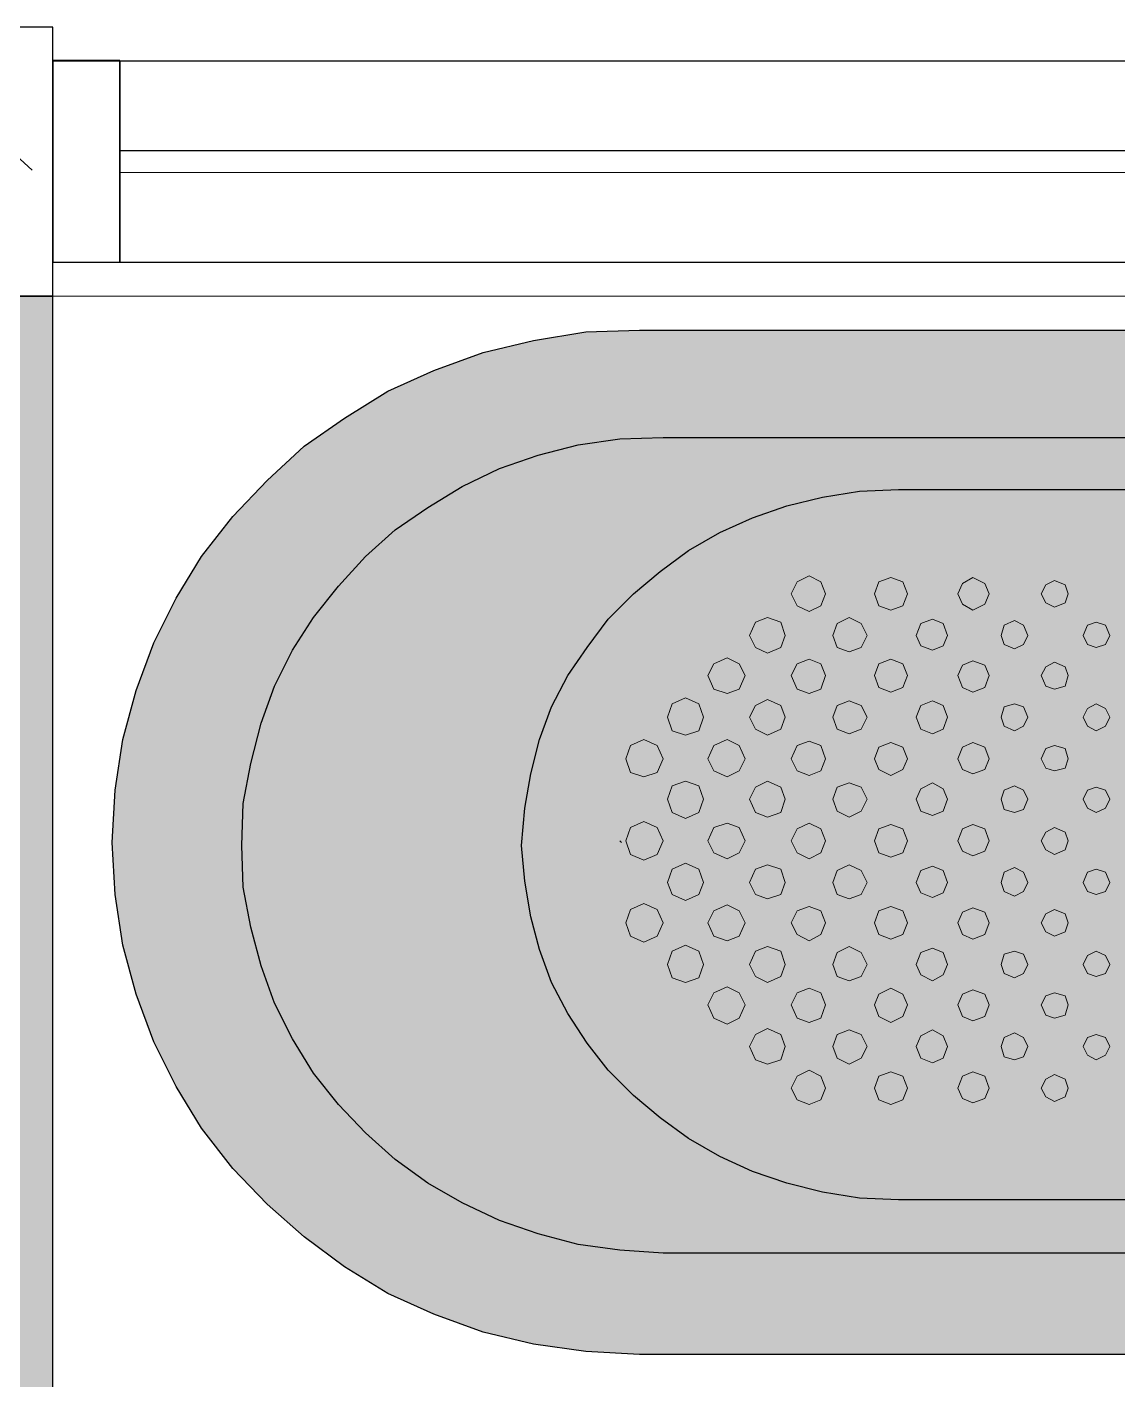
# Model space of a CAD drawing. Header units: millimetres. Extents: x 138979 to 257434, y 2210 to 57479.
# Drawn here: x 245585 to 246396, y 28086 to 29092 of the extents above; entities that cross this region are included whole.
import ezdxf

# ---------------------------------------------------------------- set-up
doc = ezdxf.new("R2010")
doc.units = ezdxf.units.MM
for name, color, linetype, lineweight in [('FLOOR', 6, 'Continuous', 9), ('WALL-FILL-4', 254, 'Continuous', 9), ('WALL-RETCUT-1', 1, 'Continuous', 25)]:
    doc.layers.add(name, color=color, linetype=linetype, lineweight=lineweight)
for name, color, linetype in [('GAR-DOOR', 4, 'Continuous'), ('GAR-Sanitary Ware', 8, 'Continuous'), ('GAR-WINDOW', 4, 'Continuous')]:
    doc.layers.add(name, color=color, linetype=linetype)

# ---------------------------------------------------------------- blocks, each defined once
blk = doc.blocks.new('BT01')
at = {"layer": 'GAR-Sanitary Ware', "true_color": 0xffffff}
h = blk.add_hatch(color=7, dxfattribs=at)
h.dxf.hatch_style = 1
h.paths.add_polyline_path([(145354.5, 17445.2), (145341.2, 17480.6), (145324.6, 17513.8), (145304.7, 17544.8), (145281.4, 17574.7), (145257.1, 17601.3), (145228.3, 17626.8), (145198.4, 17647.8), (145166.3, 17667.7), (145132, 17683.2), (145096.5, 17696.5), (145058.9, 17705.4), (145020.2, 17712), (144980.3, 17713.1), (144058.2, 17713.1), (144018.3, 17712), (143979.6, 17705.4), (143942, 17696.5), (143905.4, 17683.2), (143871.1, 17667.7), (143839, 17647.8), (143809.1, 17626.8), (143781.5, 17601.3), (143756, 17574.7), (143732.7, 17544.8), (143713.9, 17513.8), (143697.3, 17480.6), (143684, 17445.2), (143674.1, 17408.7), (143668.5, 17371), (143666.3, 17332.3), (143668.5, 17293.6), (143674.1, 17255.9), (143684, 17219.4), (143697.3, 17184), (143713.9, 17150.8), (143732.7, 17119.8), (143756, 17089.9), (143781.5, 17063.3), (143809.1, 17038.9), (143839, 17016.8), (143871.1, 16996.9), (143905.4, 16981.4), (143942, 16968.1), (143979.6, 16959.2), (144018.3, 16953.7), (144058.2, 16951.5), (144980.3, 16951.5), (145020.2, 16953.7), (145058.9, 16959.2), (145096.5, 16968.1), (145132, 16981.4), (145166.3, 16996.9), (145198.4, 17016.8), (145228.3, 17038.9), (145257.1, 17063.3), (145281.4, 17089.9), (145304.7, 17119.8), (145324.6, 17150.8), (145341.2, 17184), (145354.5, 17219.4), (145363.3, 17255.9), (145370, 17293.6), (145372.2, 17332.3), (145370, 17371), (145363.3, 17408.7)])
at = {"layer": 'GAR-Sanitary Ware'}
for p, q in [((143942, 17696.5), (143979.6, 17705.4)), ((143979.6, 17705.4), (144018.3, 17712)), ((144018.3, 17712), (144058.2, 17713.1)), ((144058.2, 17713.1), (144980.3, 17713.1)), ((143905.4, 17683.2), (143942, 17696.5)), ((143871.1, 17667.7), (143905.4, 17683.2)), ((143839, 17647.8), (143871.1, 17667.7)), ((143809.1, 17626.8), (143839, 17647.8)), ((143781.5, 17601.3), (143809.1, 17626.8)), ((143982.9, 17620.1), (144012.8, 17627.9)), ((144012.8, 17627.9), (144043.8, 17632.3)), ((144043.8, 17632.3), (144075.9, 17633.4)), ((144075.9, 17633.4), (144969.2, 17633.4)), ((143954.1, 17610.2), (143982.9, 17620.1)), ((143926.5, 17596.9), (143954.1, 17610.2)), ((143756, 17574.7), (143781.5, 17601.3)), ((143901, 17581.4), (143926.5, 17596.9)), ((144194.4, 17589.1), (144222, 17593.5)), ((144222, 17593.5), (144250.8, 17594.7)), ((144250.8, 17594.7), (144793.2, 17594.7)), ((144167.8, 17582.5), (144194.4, 17589.1)), ((143732.7, 17544.8), (143756, 17574.7)), ((143876.7, 17564.8), (143901, 17581.4)), ((144118, 17562.6), (144142.3, 17573.6)), ((144142.3, 17573.6), (144167.8, 17582.5)), ((143854.5, 17544.8), (143876.7, 17564.8)), ((144094.7, 17549.3), (144118, 17562.6)), ((143713.9, 17513.8), (143732.7, 17544.8)), ((143834.6, 17522.7), (143854.5, 17544.8)), ((144073.7, 17533.8), (144094.7, 17549.3)), ((144053.8, 17517.2), (144073.7, 17533.8)), ((143697.3, 17480.6), (143713.9, 17513.8)), ((143815.8, 17499.5), (143834.6, 17522.7)), ((144035, 17498.3), (144053.8, 17517.2)), ((143800.3, 17475.1), (143815.8, 17499.5)), ((144019.5, 17477.3), (144035, 17498.3)), ((143684, 17445.2), (143697.3, 17480.6)), ((143787, 17448.5), (143800.3, 17475.1)), ((144005.1, 17456.3), (144019.5, 17477.3)), ((143992.9, 17433), (144005.1, 17456.3)), ((143674.1, 17408.7), (143684, 17445.2)), ((143777, 17420.9), (143787, 17448.5)), ((143984, 17408.7), (143992.9, 17433)), ((143769.3, 17391), (143777, 17420.9)), ((143668.5, 17371), (143674.1, 17408.7)), ((143977.4, 17383.2), (143984, 17408.7)), ((143763.7, 17361.1), (143769.3, 17391)), ((143973, 17357.8), (143977.4, 17383.2)), ((143666.3, 17332.3), (143668.5, 17371)), ((143762.6, 17330.1), (143763.7, 17361.1)), ((143970.7, 17330.1), (143973, 17357.8)), ((143668.5, 17293.6), (143666.3, 17332.3)), ((143763.7, 17299.1), (143762.6, 17330.1)), ((143973, 17303.5), (143970.7, 17330.1)), ((143977.4, 17276.9), (143973, 17303.5)), ((143674.1, 17255.9), (143668.5, 17293.6)), ((143769.3, 17269.2), (143763.7, 17299.1)), ((143984, 17252.6), (143977.4, 17276.9)), ((143777, 17240.4), (143769.3, 17269.2)), ((143684, 17219.4), (143674.1, 17255.9)), ((143992.9, 17228.2), (143984, 17252.6)), ((143787, 17212.7), (143777, 17240.4)), ((144005.1, 17205), (143992.9, 17228.2)), ((143697.3, 17184), (143684, 17219.4)), ((143800.3, 17186.2), (143787, 17212.7)), ((144019.5, 17182.9), (144005.1, 17205)), ((143713.9, 17150.8), (143697.3, 17184)), ((143815.8, 17160.7), (143800.3, 17186.2)), ((144035, 17162.9), (144019.5, 17182.9)), ((144053.8, 17144.1), (144035, 17162.9)), ((143834.6, 17137.5), (143815.8, 17160.7)), ((143732.7, 17119.8), (143713.9, 17150.8)), ((144073.7, 17127.5), (144053.8, 17144.1)), ((143854.5, 17116.4), (143834.6, 17137.5)), ((144094.7, 17112), (144073.7, 17127.5)), ((143756, 17089.9), (143732.7, 17119.8)), ((143876.7, 17096.5), (143854.5, 17116.4)), ((144118, 17098.7), (144094.7, 17112)), ((143901, 17078.8), (143876.7, 17096.5)), ((144142.3, 17087.7), (144118, 17098.7)), ((143781.5, 17063.3), (143756, 17089.9)), ((144167.8, 17078.8), (144142.3, 17087.7)), ((143926.5, 17064.4), (143901, 17078.8)), ((144194.4, 17072.2), (144167.8, 17078.8)), ((144222, 17067.7), (144194.4, 17072.2)), ((143809.1, 17038.9), (143781.5, 17063.3)), ((143954.1, 17051.1), (143926.5, 17064.4)), ((144250.8, 17066.6), (144222, 17067.7)), ((144793.2, 17066.6), (144250.8, 17066.6)), ((143982.9, 17041.2), (143954.1, 17051.1)), ((144012.8, 17033.4), (143982.9, 17041.2)), ((143839, 17016.8), (143809.1, 17038.9)), ((144043.8, 17029), (144012.8, 17033.4)), ((144075.9, 17026.8), (144043.8, 17029)), ((144969.2, 17026.8), (144075.9, 17026.8)), ((143871.1, 16996.9), (143839, 17016.8)), ((143905.4, 16981.4), (143871.1, 16996.9)), ((143942, 16968.1), (143905.4, 16981.4)), ((143979.6, 16959.2), (143942, 16968.1)), ((144018.3, 16953.7), (143979.6, 16959.2)), ((144058.2, 16951.5), (144018.3, 16953.7)), ((144980.3, 16951.5), (144058.2, 16951.5))]:
    blk.add_line(p, q, dxfattribs=at)
at = {"layer": 'GAR-Sanitary Ware', "lineweight": 0}
for p, q in [((144175.5, 17526), (144171.1, 17517.2)), ((144184.4, 17530.4), (144175.5, 17526)), ((144193.2, 17526), (144184.4, 17530.4)), ((144196.6, 17517.2), (144193.2, 17526)), ((144236.4, 17526), (144233.1, 17517.2)), ((144245.3, 17529.3), (144236.4, 17526)), ((144254.1, 17526), (144245.3, 17529.3)), ((144257.5, 17517.2), (144254.1, 17526)), ((144298.4, 17524.9), (144295.1, 17517.2)), ((144306.2, 17529.3), (144298.4, 17524.9)), ((144315, 17524.9), (144306.2, 17529.3)), ((144318.3, 17517.2), (144315, 17524.9)), ((144360.4, 17523.8), (144357.1, 17517.2)), ((144367, 17527.1), (144360.4, 17523.8)), ((144374.8, 17523.8), (144367, 17527.1)), ((144377, 17517.2), (144374.8, 17523.8)), ((144171.1, 17517.2), (144175.5, 17508.3)), ((144193.2, 17508.3), (144196.6, 17517.2)), ((144233.1, 17517.2), (144236.4, 17508.3)), ((144254.1, 17508.3), (144257.5, 17517.2)), ((144295.1, 17517.2), (144298.4, 17509.4)), ((144315, 17509.4), (144318.3, 17517.2)), ((144357.1, 17517.2), (144360.4, 17510.5)), ((144374.8, 17510.5), (144377, 17517.2)), ((144175.5, 17508.3), (144184.4, 17503.9)), ((144184.4, 17503.9), (144193.2, 17508.3)), ((144236.4, 17508.3), (144245.3, 17505)), ((144245.3, 17505), (144254.1, 17508.3)), ((144298.4, 17509.4), (144306.2, 17505)), ((144306.2, 17505), (144315, 17509.4)), ((144360.4, 17510.5), (144367, 17507.2)), ((144367, 17507.2), (144374.8, 17510.5)), ((144144.5, 17496.1), (144140.1, 17486.2)), ((144153.4, 17499.5), (144144.5, 17496.1)), ((144163.4, 17496.1), (144153.4, 17499.5)), ((144166.7, 17486.2), (144163.4, 17496.1)), ((144205.4, 17495), (144202.1, 17486.2)), ((144214.3, 17499.5), (144205.4, 17495)), ((144223.1, 17495), (144214.3, 17499.5)), ((144227.6, 17486.2), (144223.1, 17495)), ((144267.4, 17495), (144264.1, 17486.2)), ((144276.3, 17498.3), (144267.4, 17495)), ((144284, 17495), (144276.3, 17498.3)), ((144287.3, 17486.2), (144284, 17495)), ((144329.4, 17493.9), (144327.2, 17486.2)), ((144337.2, 17497.2), (144329.4, 17493.9)), ((144343.8, 17493.9), (144337.2, 17497.2)), ((144347.1, 17486.2), (144343.8, 17493.9)), ((144391.4, 17493.9), (144388.1, 17486.2)), ((144398, 17496.1), (144391.4, 17493.9)), ((144404.7, 17493.9), (144398, 17496.1)), ((144408, 17486.2), (144404.7, 17493.9)), ((144140.1, 17486.2), (144144.5, 17477.3)), ((144163.4, 17477.3), (144166.7, 17486.2)), ((144202.1, 17486.2), (144205.4, 17477.3)), ((144223.1, 17477.3), (144227.6, 17486.2)), ((144264.1, 17486.2), (144267.4, 17478.4)), ((144284, 17478.4), (144287.3, 17486.2)), ((144327.2, 17486.2), (144329.4, 17479.5)), ((144343.8, 17479.5), (144347.1, 17486.2)), ((144388.1, 17486.2), (144391.4, 17479.5)), ((144404.7, 17479.5), (144408, 17486.2)), ((144144.5, 17477.3), (144153.4, 17472.9)), ((144153.4, 17472.9), (144163.4, 17477.3)), ((144205.4, 17477.3), (144214.3, 17474)), ((144214.3, 17474), (144223.1, 17477.3)), ((144267.4, 17478.4), (144276.3, 17475.1)), ((144276.3, 17475.1), (144284, 17478.4)), ((144329.4, 17479.5), (144337.2, 17476.2)), ((144337.2, 17476.2), (144343.8, 17479.5)), ((144391.4, 17479.5), (144398, 17477.3)), ((144398, 17477.3), (144404.7, 17479.5)), ((144113.5, 17465.1), (144109.1, 17456.3)), ((144123.5, 17469.6), (144113.5, 17465.1)), ((144132.4, 17465.1), (144123.5, 17469.6)), ((144136.8, 17456.3), (144132.4, 17465.1)), ((144175.5, 17465.1), (144171.1, 17456.3)), ((144184.4, 17468.5), (144175.5, 17465.1)), ((144193.2, 17465.1), (144184.4, 17468.5)), ((144196.6, 17456.3), (144193.2, 17465.1)), ((144236.4, 17465.1), (144233.1, 17456.3)), ((144245.3, 17468.5), (144236.4, 17465.1)), ((144254.1, 17465.1), (144245.3, 17468.5)), ((144257.5, 17456.3), (144254.1, 17465.1)), ((144298.4, 17464), (144295.1, 17456.3)), ((144306.2, 17467.4), (144298.4, 17464)), ((144315, 17464), (144306.2, 17467.4)), ((144318.3, 17456.3), (144315, 17464)), ((144360.4, 17462.9), (144357.1, 17456.3)), ((144367, 17466.2), (144360.4, 17462.9)), ((144374.8, 17462.9), (144367, 17466.2)), ((144377, 17456.3), (144374.8, 17462.9)), ((144109.1, 17456.3), (144113.5, 17446.3)), ((144132.4, 17446.3), (144136.8, 17456.3)), ((144171.1, 17456.3), (144175.5, 17446.3)), ((144193.2, 17446.3), (144196.6, 17456.3)), ((144233.1, 17456.3), (144236.4, 17447.4)), ((144254.1, 17447.4), (144257.5, 17456.3)), ((144295.1, 17456.3), (144298.4, 17447.4)), ((144315, 17447.4), (144318.3, 17456.3)), ((144357.1, 17456.3), (144360.4, 17448.5)), ((144374.8, 17448.5), (144377, 17456.3)), ((144113.5, 17446.3), (144123.5, 17443)), ((144123.5, 17443), (144132.4, 17446.3)), ((144175.5, 17446.3), (144184.4, 17443)), ((144184.4, 17443), (144193.2, 17446.3)), ((144236.4, 17447.4), (144245.3, 17444.1)), ((144245.3, 17444.1), (144254.1, 17447.4)), ((144298.4, 17447.4), (144306.2, 17444.1)), ((144306.2, 17444.1), (144315, 17447.4)), ((144360.4, 17448.5), (144367, 17446.3)), ((144367, 17446.3), (144374.8, 17448.5)), ((144082.6, 17435.2), (144079.2, 17425.3)), ((144092.5, 17439.7), (144082.6, 17435.2)), ((144102.5, 17435.2), (144092.5, 17439.7)), ((144105.8, 17425.3), (144102.5, 17435.2)), ((144144.5, 17434.1), (144140.1, 17425.3)), ((144153.4, 17438.6), (144144.5, 17434.1)), ((144163.4, 17434.1), (144153.4, 17438.6)), ((144166.7, 17425.3), (144163.4, 17434.1)), ((144205.4, 17434.1), (144202.1, 17425.3)), ((144214.3, 17437.5), (144205.4, 17434.1)), ((144223.1, 17434.1), (144214.3, 17437.5)), ((144227.6, 17425.3), (144223.1, 17434.1)), ((144267.4, 17434.1), (144264.1, 17425.3)), ((144276.3, 17437.5), (144267.4, 17434.1)), ((144284, 17434.1), (144276.3, 17437.5)), ((144287.3, 17425.3), (144284, 17434.1)), ((144329.4, 17433), (144327.2, 17425.3)), ((144337.2, 17435.2), (144329.4, 17433)), ((144343.8, 17433), (144337.2, 17435.2)), ((144347.1, 17425.3), (144343.8, 17433)), ((144398, 17435.2), (144391.4, 17431.9)), ((144404.7, 17431.9), (144398, 17435.2)), ((144079.2, 17425.3), (144082.6, 17415.3)), ((144102.5, 17415.3), (144105.8, 17425.3)), ((144140.1, 17425.3), (144144.5, 17416.4)), ((144163.4, 17416.4), (144166.7, 17425.3)), ((144202.1, 17425.3), (144205.4, 17416.4)), ((144223.1, 17416.4), (144227.6, 17425.3)), ((144264.1, 17425.3), (144267.4, 17416.4)), ((144284, 17416.4), (144287.3, 17425.3)), ((144327.2, 17425.3), (144329.4, 17418.6)), ((144343.8, 17418.6), (144347.1, 17425.3)), ((144391.4, 17431.9), (144388.1, 17425.3)), ((144388.1, 17425.3), (144391.4, 17418.6)), ((144408, 17425.3), (144404.7, 17431.9)), ((144404.7, 17418.6), (144408, 17425.3)), ((144082.6, 17415.3), (144092.5, 17412)), ((144092.5, 17412), (144102.5, 17415.3)), ((144144.5, 17416.4), (144153.4, 17412)), ((144153.4, 17412), (144163.4, 17416.4)), ((144205.4, 17416.4), (144214.3, 17413.1)), ((144214.3, 17413.1), (144223.1, 17416.4)), ((144267.4, 17416.4), (144276.3, 17413.1)), ((144276.3, 17413.1), (144284, 17416.4)), ((144329.4, 17418.6), (144337.2, 17415.3)), ((144337.2, 17415.3), (144343.8, 17418.6)), ((144391.4, 17418.6), (144398, 17415.3)), ((144398, 17415.3), (144404.7, 17418.6)), ((144051.6, 17404.3), (144048.2, 17394.3)), ((144061.5, 17408.7), (144051.6, 17404.3)), ((144071.5, 17404.3), (144061.5, 17408.7)), ((144075.9, 17394.3), (144071.5, 17404.3)), ((144113.5, 17404.3), (144109.1, 17394.3)), ((144123.5, 17408.7), (144113.5, 17404.3)), ((144132.4, 17404.3), (144123.5, 17408.7)), ((144136.8, 17394.3), (144132.4, 17404.3)), ((144175.5, 17404.3), (144171.1, 17394.3)), ((144184.4, 17407.6), (144175.5, 17404.3)), ((144193.2, 17404.3), (144184.4, 17407.6)), ((144196.6, 17394.3), (144193.2, 17404.3)), ((144236.4, 17403.1), (144233.1, 17394.3)), ((144245.3, 17406.5), (144236.4, 17403.1)), ((144254.1, 17403.1), (144245.3, 17406.5)), ((144257.5, 17394.3), (144254.1, 17403.1)), ((144298.4, 17403.1), (144295.1, 17394.3)), ((144306.2, 17406.5), (144298.4, 17403.1)), ((144315, 17403.1), (144306.2, 17406.5)), ((144318.3, 17394.3), (144315, 17403.1)), ((144367, 17404.3), (144360.4, 17402)), ((144374.8, 17402), (144367, 17404.3)), ((144048.2, 17394.3), (144051.6, 17384.3)), ((144071.5, 17384.3), (144075.9, 17394.3)), ((144109.1, 17394.3), (144113.5, 17385.4)), ((144132.4, 17385.4), (144136.8, 17394.3)), ((144171.1, 17394.3), (144175.5, 17385.4)), ((144193.2, 17385.4), (144196.6, 17394.3)), ((144233.1, 17394.3), (144236.4, 17386.5)), ((144254.1, 17386.5), (144257.5, 17394.3)), ((144295.1, 17394.3), (144298.4, 17386.5)), ((144315, 17386.5), (144318.3, 17394.3)), ((144360.4, 17402), (144357.1, 17394.3)), ((144357.1, 17394.3), (144360.4, 17387.6)), ((144377, 17394.3), (144374.8, 17402)), ((144374.8, 17387.6), (144377, 17394.3)), ((144051.6, 17384.3), (144061.5, 17381)), ((144061.5, 17381), (144071.5, 17384.3)), ((144113.5, 17385.4), (144123.5, 17381)), ((144123.5, 17381), (144132.4, 17385.4)), ((144175.5, 17385.4), (144184.4, 17382.1)), ((144184.4, 17382.1), (144193.2, 17385.4)), ((144236.4, 17386.5), (144245.3, 17382.1)), ((144245.3, 17382.1), (144254.1, 17386.5)), ((144298.4, 17386.5), (144306.2, 17383.2)), ((144306.2, 17383.2), (144315, 17386.5)), ((144360.4, 17387.6), (144367, 17385.4)), ((144367, 17385.4), (144374.8, 17387.6)), ((144082.6, 17374.4), (144079.2, 17364.4)), ((144092.5, 17377.7), (144082.6, 17374.4)), ((144102.5, 17374.4), (144092.5, 17377.7)), ((144105.8, 17364.4), (144102.5, 17374.4)), ((144144.5, 17373.3), (144140.1, 17364.4)), ((144153.4, 17377.7), (144144.5, 17373.3)), ((144163.4, 17373.3), (144153.4, 17377.7)), ((144166.7, 17364.4), (144163.4, 17373.3)), ((144205.4, 17373.3), (144202.1, 17364.4)), ((144214.3, 17376.6), (144205.4, 17373.3)), ((144223.1, 17373.3), (144214.3, 17376.6)), ((144227.6, 17364.4), (144223.1, 17373.3)), ((144267.4, 17372.1), (144264.1, 17364.4)), ((144276.3, 17376.6), (144267.4, 17372.1)), ((144284, 17372.1), (144276.3, 17376.6)), ((144287.3, 17364.4), (144284, 17372.1)), ((144337.2, 17374.4), (144329.4, 17371)), ((144343.8, 17371), (144337.2, 17374.4)), ((144398, 17373.3), (144391.4, 17371)), ((144404.7, 17371), (144398, 17373.3)), ((144079.2, 17364.4), (144082.6, 17354.4)), ((144102.5, 17354.4), (144105.8, 17364.4)), ((144140.1, 17364.4), (144144.5, 17354.4)), ((144163.4, 17354.4), (144166.7, 17364.4)), ((144202.1, 17364.4), (144205.4, 17355.5)), ((144223.1, 17355.5), (144227.6, 17364.4)), ((144264.1, 17364.4), (144267.4, 17355.5)), ((144284, 17355.5), (144287.3, 17364.4)), ((144329.4, 17371), (144327.2, 17364.4)), ((144327.2, 17364.4), (144329.4, 17356.7)), ((144347.1, 17364.4), (144343.8, 17371)), ((144343.8, 17356.7), (144347.1, 17364.4)), ((144391.4, 17371), (144388.1, 17364.4)), ((144388.1, 17364.4), (144391.4, 17357.8)), ((144408, 17364.4), (144404.7, 17371)), ((144404.7, 17357.8), (144408, 17364.4)), ((144082.6, 17354.4), (144092.5, 17350)), ((144092.5, 17350), (144102.5, 17354.4)), ((144144.5, 17354.4), (144153.4, 17351.1)), ((144153.4, 17351.1), (144163.4, 17354.4)), ((144205.4, 17355.5), (144214.3, 17351.1)), ((144214.3, 17351.1), (144223.1, 17355.5)), ((144267.4, 17355.5), (144276.3, 17352.2)), ((144276.3, 17352.2), (144284, 17355.5)), ((144329.4, 17356.7), (144337.2, 17354.4)), ((144337.2, 17354.4), (144343.8, 17356.7)), ((144391.4, 17357.8), (144398, 17354.4)), ((144398, 17354.4), (144404.7, 17357.8)), ((144051.6, 17343.4), (144048.2, 17333.4)), ((144061.5, 17347.8), (144051.6, 17343.4)), ((144071.5, 17343.4), (144061.5, 17347.8)), ((144075.9, 17333.4), (144071.5, 17343.4)), ((144113.5, 17343.4), (144109.1, 17333.4)), ((144123.5, 17346.7), (144113.5, 17343.4)), ((144132.4, 17343.4), (144123.5, 17346.7)), ((144136.8, 17333.4), (144132.4, 17343.4)), ((144175.5, 17342.3), (144171.1, 17333.4)), ((144184.4, 17346.7), (144175.5, 17342.3)), ((144193.2, 17342.3), (144184.4, 17346.7)), ((144196.6, 17333.4), (144193.2, 17342.3)), ((144236.4, 17342.3), (144233.1, 17333.4)), ((144245.3, 17345.6), (144236.4, 17342.3)), ((144254.1, 17342.3), (144245.3, 17345.6)), ((144257.5, 17333.4), (144254.1, 17342.3)), ((144298.4, 17342.3), (144295.1, 17333.4)), ((144306.2, 17345.6), (144298.4, 17342.3)), ((144315, 17342.3), (144306.2, 17345.6)), ((144318.3, 17333.4), (144315, 17342.3)), ((144367, 17343.4), (144360.4, 17340)), ((144374.8, 17340), (144367, 17343.4)), ((144043.8, 17333.4), (144044.9, 17332.3)), ((144048.2, 17333.4), (144051.6, 17323.4)), ((144071.5, 17323.4), (144075.9, 17333.4)), ((144109.1, 17333.4), (144113.5, 17324.5)), ((144132.4, 17324.5), (144136.8, 17333.4)), ((144171.1, 17333.4), (144175.5, 17324.5)), ((144193.2, 17324.5), (144196.6, 17333.4)), ((144233.1, 17333.4), (144236.4, 17324.5)), ((144254.1, 17324.5), (144257.5, 17333.4)), ((144295.1, 17333.4), (144298.4, 17325.7)), ((144315, 17325.7), (144318.3, 17333.4)), ((144360.4, 17340), (144357.1, 17333.4)), ((144357.1, 17333.4), (144360.4, 17326.8)), ((144377, 17333.4), (144374.8, 17340)), ((144374.8, 17326.8), (144377, 17333.4)), ((144051.6, 17323.4), (144061.5, 17319)), ((144061.5, 17319), (144071.5, 17323.4)), ((144113.5, 17324.5), (144123.5, 17320.1)), ((144123.5, 17320.1), (144132.4, 17324.5)), ((144175.5, 17324.5), (144184.4, 17320.1)), ((144184.4, 17320.1), (144193.2, 17324.5)), ((144236.4, 17324.5), (144245.3, 17321.2)), ((144245.3, 17321.2), (144254.1, 17324.5)), ((144298.4, 17325.7), (144306.2, 17322.3)), ((144306.2, 17322.3), (144315, 17325.7)), ((144360.4, 17326.8), (144367, 17323.4)), ((144367, 17323.4), (144374.8, 17326.8)), ((144082.6, 17312.4), (144079.2, 17302.4)), ((144092.5, 17316.8), (144082.6, 17312.4)), ((144102.5, 17312.4), (144092.5, 17316.8)), ((144105.8, 17302.4), (144102.5, 17312.4)), ((144144.5, 17312.4), (144140.1, 17302.4)), ((144153.4, 17315.7), (144144.5, 17312.4)), ((144163.4, 17312.4), (144153.4, 17315.7)), ((144166.7, 17302.4), (144163.4, 17312.4)), ((144214.3, 17315.7), (144205.4, 17311.3)), ((144223.1, 17311.3), (144214.3, 17315.7)), ((144276.3, 17314.6), (144267.4, 17311.3)), ((144284, 17311.3), (144276.3, 17314.6)), ((144337.2, 17313.5), (144329.4, 17310.2)), ((144343.8, 17310.2), (144337.2, 17313.5)), ((144398, 17312.4), (144391.4, 17310.2)), ((144404.7, 17310.2), (144398, 17312.4)), ((144079.2, 17302.4), (144082.6, 17293.6)), ((144102.5, 17293.6), (144105.8, 17302.4)), ((144140.1, 17302.4), (144144.5, 17293.6)), ((144163.4, 17293.6), (144166.7, 17302.4)), ((144205.4, 17311.3), (144202.1, 17302.4)), ((144202.1, 17302.4), (144205.4, 17293.6)), ((144227.6, 17302.4), (144223.1, 17311.3)), ((144223.1, 17293.6), (144227.6, 17302.4)), ((144267.4, 17311.3), (144264.1, 17302.4)), ((144264.1, 17302.4), (144267.4, 17294.7)), ((144287.3, 17302.4), (144284, 17311.3)), ((144284, 17294.7), (144287.3, 17302.4)), ((144329.4, 17310.2), (144327.2, 17302.4)), ((144327.2, 17302.4), (144329.4, 17295.8)), ((144347.1, 17302.4), (144343.8, 17310.2)), ((144343.8, 17295.8), (144347.1, 17302.4)), ((144391.4, 17310.2), (144388.1, 17302.4)), ((144388.1, 17302.4), (144391.4, 17295.8)), ((144408, 17302.4), (144404.7, 17310.2)), ((144404.7, 17295.8), (144408, 17302.4)), ((144082.6, 17293.6), (144092.5, 17289.1)), ((144092.5, 17289.1), (144102.5, 17293.6)), ((144144.5, 17293.6), (144153.4, 17290.2)), ((144153.4, 17290.2), (144163.4, 17293.6)), ((144205.4, 17293.6), (144214.3, 17290.2)), ((144214.3, 17290.2), (144223.1, 17293.6)), ((144267.4, 17294.7), (144276.3, 17291.3)), ((144276.3, 17291.3), (144284, 17294.7)), ((144329.4, 17295.8), (144337.2, 17292.4)), ((144337.2, 17292.4), (144343.8, 17295.8)), ((144391.4, 17295.8), (144398, 17293.6)), ((144398, 17293.6), (144404.7, 17295.8)), ((144051.6, 17282.5), (144048.2, 17272.5)), ((144061.5, 17286.9), (144051.6, 17282.5)), ((144071.5, 17282.5), (144061.5, 17286.9)), ((144075.9, 17272.5), (144071.5, 17282.5)), ((144123.5, 17285.8), (144113.5, 17281.4)), ((144132.4, 17281.4), (144123.5, 17285.8)), ((144184.4, 17284.7), (144175.5, 17281.4)), ((144193.2, 17281.4), (144184.4, 17284.7)), ((144245.3, 17284.7), (144236.4, 17281.4)), ((144254.1, 17281.4), (144245.3, 17284.7)), ((144306.2, 17283.6), (144298.4, 17280.3)), ((144315, 17280.3), (144306.2, 17283.6)), ((144367, 17282.5), (144360.4, 17279.2)), ((144374.8, 17279.2), (144367, 17282.5)), ((144048.2, 17272.5), (144051.6, 17262.6)), ((144071.5, 17262.6), (144075.9, 17272.5)), ((144113.5, 17281.4), (144109.1, 17272.5)), ((144109.1, 17272.5), (144113.5, 17262.6)), ((144136.8, 17272.5), (144132.4, 17281.4)), ((144132.4, 17262.6), (144136.8, 17272.5)), ((144175.5, 17281.4), (144171.1, 17272.5)), ((144171.1, 17272.5), (144175.5, 17263.7)), ((144196.6, 17272.5), (144193.2, 17281.4)), ((144193.2, 17263.7), (144196.6, 17272.5)), ((144236.4, 17281.4), (144233.1, 17272.5)), ((144233.1, 17272.5), (144236.4, 17263.7)), ((144257.5, 17272.5), (144254.1, 17281.4)), ((144254.1, 17263.7), (144257.5, 17272.5)), ((144298.4, 17280.3), (144295.1, 17272.5)), ((144295.1, 17272.5), (144298.4, 17263.7)), ((144318.3, 17272.5), (144315, 17280.3)), ((144315, 17263.7), (144318.3, 17272.5)), ((144360.4, 17279.2), (144357.1, 17272.5)), ((144357.1, 17272.5), (144360.4, 17265.9)), ((144377, 17272.5), (144374.8, 17279.2)), ((144374.8, 17265.9), (144377, 17272.5)), ((144051.6, 17262.6), (144061.5, 17258.1)), ((144061.5, 17258.1), (144071.5, 17262.6)), ((144113.5, 17262.6), (144123.5, 17259.2)), ((144123.5, 17259.2), (144132.4, 17262.6)), ((144175.5, 17263.7), (144184.4, 17259.2)), ((144184.4, 17259.2), (144193.2, 17263.7)), ((144236.4, 17263.7), (144245.3, 17260.3)), ((144245.3, 17260.3), (144254.1, 17263.7)), ((144298.4, 17263.7), (144306.2, 17260.3)), ((144306.2, 17260.3), (144315, 17263.7)), ((144360.4, 17265.9), (144367, 17262.6)), ((144367, 17262.6), (144374.8, 17265.9)), ((144082.6, 17251.5), (144079.2, 17241.5)), ((144092.5, 17255.9), (144082.6, 17251.5)), ((144102.5, 17251.5), (144092.5, 17255.9)), ((144105.8, 17241.5), (144102.5, 17251.5)), ((144144.5, 17251.5), (144140.1, 17241.5)), ((144153.4, 17254.8), (144144.5, 17251.5)), ((144163.4, 17251.5), (144153.4, 17254.8)), ((144166.7, 17241.5), (144163.4, 17251.5)), ((144214.3, 17254.8), (144205.4, 17250.4)), ((144223.1, 17250.4), (144214.3, 17254.8)), ((144276.3, 17253.7), (144267.4, 17250.4)), ((144284, 17250.4), (144276.3, 17253.7)), ((144337.2, 17251.5), (144329.4, 17249.3)), ((144343.8, 17249.3), (144337.2, 17251.5)), ((144398, 17251.5), (144391.4, 17248.2)), ((144404.7, 17248.2), (144398, 17251.5)), ((144079.2, 17241.5), (144082.6, 17231.6)), ((144102.5, 17231.6), (144105.8, 17241.5)), ((144140.1, 17241.5), (144144.5, 17232.7)), ((144163.4, 17232.7), (144166.7, 17241.5)), ((144205.4, 17250.4), (144202.1, 17241.5)), ((144202.1, 17241.5), (144205.4, 17232.7)), ((144227.6, 17241.5), (144223.1, 17250.4)), ((144223.1, 17232.7), (144227.6, 17241.5)), ((144267.4, 17250.4), (144264.1, 17241.5)), ((144264.1, 17241.5), (144267.4, 17233.8)), ((144287.3, 17241.5), (144284, 17250.4)), ((144284, 17233.8), (144287.3, 17241.5)), ((144329.4, 17249.3), (144327.2, 17241.5)), ((144327.2, 17241.5), (144329.4, 17234.9)), ((144347.1, 17241.5), (144343.8, 17249.3)), ((144343.8, 17234.9), (144347.1, 17241.5)), ((144391.4, 17248.2), (144388.1, 17241.5)), ((144388.1, 17241.5), (144391.4, 17234.9)), ((144408, 17241.5), (144404.7, 17248.2)), ((144404.7, 17234.9), (144408, 17241.5)), ((144082.6, 17231.6), (144092.5, 17228.2)), ((144092.5, 17228.2), (144102.5, 17231.6)), ((144144.5, 17232.7), (144153.4, 17228.2)), ((144153.4, 17228.2), (144163.4, 17232.7)), ((144205.4, 17232.7), (144214.3, 17229.3)), ((144214.3, 17229.3), (144223.1, 17232.7)), ((144267.4, 17233.8), (144276.3, 17229.3)), ((144276.3, 17229.3), (144284, 17233.8)), ((144329.4, 17234.9), (144337.2, 17231.6)), ((144337.2, 17231.6), (144343.8, 17234.9)), ((144391.4, 17234.9), (144398, 17232.7)), ((144398, 17232.7), (144404.7, 17234.9)), ((144123.5, 17224.9), (144113.5, 17220.5)), ((144132.4, 17220.5), (144123.5, 17224.9)), ((144184.4, 17223.8), (144175.5, 17220.5)), ((144193.2, 17220.5), (144184.4, 17223.8)), ((144245.3, 17223.8), (144236.4, 17219.4)), ((144254.1, 17219.4), (144245.3, 17223.8)), ((144306.2, 17222.7), (144298.4, 17219.4)), ((144315, 17219.4), (144306.2, 17222.7)), ((144113.5, 17220.5), (144109.1, 17211.6)), ((144109.1, 17211.6), (144113.5, 17201.7)), ((144136.8, 17211.6), (144132.4, 17220.5)), ((144132.4, 17201.7), (144136.8, 17211.6)), ((144175.5, 17220.5), (144171.1, 17211.6)), ((144171.1, 17211.6), (144175.5, 17201.7)), ((144196.6, 17211.6), (144193.2, 17220.5)), ((144193.2, 17201.7), (144196.6, 17211.6)), ((144236.4, 17219.4), (144233.1, 17211.6)), ((144233.1, 17211.6), (144236.4, 17202.8)), ((144257.5, 17211.6), (144254.1, 17219.4)), ((144254.1, 17202.8), (144257.5, 17211.6)), ((144298.4, 17219.4), (144295.1, 17211.6)), ((144295.1, 17211.6), (144298.4, 17202.8)), ((144318.3, 17211.6), (144315, 17219.4)), ((144315, 17202.8), (144318.3, 17211.6)), ((144360.4, 17218.3), (144357.1, 17211.6)), ((144357.1, 17211.6), (144360.4, 17203.9)), ((144367, 17220.5), (144360.4, 17218.3)), ((144374.8, 17218.3), (144367, 17220.5)), ((144377, 17211.6), (144374.8, 17218.3)), ((144374.8, 17203.9), (144377, 17211.6)), ((144113.5, 17201.7), (144123.5, 17197.2)), ((144123.5, 17197.2), (144132.4, 17201.7)), ((144175.5, 17201.7), (144184.4, 17198.4)), ((144184.4, 17198.4), (144193.2, 17201.7)), ((144236.4, 17202.8), (144245.3, 17198.4)), ((144245.3, 17198.4), (144254.1, 17202.8)), ((144298.4, 17202.8), (144306.2, 17199.5)), ((144306.2, 17199.5), (144315, 17202.8)), ((144360.4, 17203.9), (144367, 17201.7)), ((144367, 17201.7), (144374.8, 17203.9)), ((144153.4, 17193.9), (144144.5, 17189.5)), ((144163.4, 17189.5), (144153.4, 17193.9)), ((144214.3, 17192.8), (144205.4, 17189.5)), ((144223.1, 17189.5), (144214.3, 17192.8)), ((144276.3, 17192.8), (144267.4, 17188.4)), ((144284, 17188.4), (144276.3, 17192.8)), ((144144.5, 17189.5), (144140.1, 17180.6)), ((144166.7, 17180.6), (144163.4, 17189.5)), ((144205.4, 17189.5), (144202.1, 17180.6)), ((144227.6, 17180.6), (144223.1, 17189.5)), ((144267.4, 17188.4), (144264.1, 17180.6)), ((144287.3, 17180.6), (144284, 17188.4)), ((144329.4, 17187.3), (144327.2, 17180.6)), ((144337.2, 17190.6), (144329.4, 17187.3)), ((144343.8, 17187.3), (144337.2, 17190.6)), ((144347.1, 17180.6), (144343.8, 17187.3)), ((144391.4, 17187.3), (144388.1, 17180.6)), ((144398, 17189.5), (144391.4, 17187.3)), ((144404.7, 17187.3), (144398, 17189.5)), ((144408, 17180.6), (144404.7, 17187.3)), ((144140.1, 17180.6), (144144.5, 17170.7)), ((144163.4, 17170.7), (144166.7, 17180.6)), ((144202.1, 17180.6), (144205.4, 17171.8)), ((144205.4, 17171.8), (144214.3, 17167.4)), ((144214.3, 17167.4), (144223.1, 17171.8)), ((144223.1, 17171.8), (144227.6, 17180.6)), ((144264.1, 17180.6), (144267.4, 17171.8)), ((144267.4, 17171.8), (144276.3, 17168.5)), ((144276.3, 17168.5), (144284, 17171.8)), ((144284, 17171.8), (144287.3, 17180.6)), ((144327.2, 17180.6), (144329.4, 17172.9)), ((144329.4, 17172.9), (144337.2, 17170.7)), ((144337.2, 17170.7), (144343.8, 17172.9)), ((144343.8, 17172.9), (144347.1, 17180.6)), ((144388.1, 17180.6), (144391.4, 17174)), ((144391.4, 17174), (144398, 17170.7)), ((144398, 17170.7), (144404.7, 17174)), ((144404.7, 17174), (144408, 17180.6)), ((144144.5, 17170.7), (144153.4, 17167.4)), ((144153.4, 17167.4), (144163.4, 17170.7)), ((144184.4, 17162.9), (144175.5, 17158.5)), ((144193.2, 17158.5), (144184.4, 17162.9)), ((144245.3, 17161.8), (144236.4, 17158.5)), ((144254.1, 17158.5), (144245.3, 17161.8)), ((144306.2, 17161.8), (144298.4, 17158.5)), ((144315, 17158.5), (144306.2, 17161.8)), ((144175.5, 17158.5), (144171.1, 17149.6)), ((144196.6, 17149.6), (144193.2, 17158.5)), ((144236.4, 17158.5), (144233.1, 17149.6)), ((144257.5, 17149.6), (144254.1, 17158.5)), ((144298.4, 17158.5), (144295.1, 17149.6)), ((144318.3, 17149.6), (144315, 17158.5)), ((144360.4, 17156.3), (144357.1, 17149.6)), ((144367, 17159.6), (144360.4, 17156.3)), ((144374.8, 17156.3), (144367, 17159.6)), ((144377, 17149.6), (144374.8, 17156.3)), ((144171.1, 17149.6), (144175.5, 17140.8)), ((144175.5, 17140.8), (144184.4, 17137.5)), ((144184.4, 17137.5), (144193.2, 17140.8)), ((144193.2, 17140.8), (144196.6, 17149.6)), ((144233.1, 17149.6), (144236.4, 17140.8)), ((144236.4, 17140.8), (144245.3, 17137.5)), ((144245.3, 17137.5), (144254.1, 17140.8)), ((144254.1, 17140.8), (144257.5, 17149.6)), ((144295.1, 17149.6), (144298.4, 17141.9)), ((144298.4, 17141.9), (144306.2, 17138.6)), ((144306.2, 17138.6), (144315, 17141.9)), ((144315, 17141.9), (144318.3, 17149.6)), ((144357.1, 17149.6), (144360.4, 17143)), ((144360.4, 17143), (144367, 17139.7)), ((144367, 17139.7), (144374.8, 17143)), ((144374.8, 17143), (144377, 17149.6))]:
    blk.add_line(p, q, dxfattribs=at)
blk = doc.blocks.new('Type E2')
h = blk.add_hatch(color=9)
h.dxf.hatch_style = 1
h.paths.add_polyline_path([(214695.3, 22619.1), (212620.3, 22619.1), (212620.3, 20569.4), (212770.3, 20569.4), (212770.3, 22469.1), (214695.3, 22469.1)])
at = {"layer": 'WALL-FILL-4'}
h = blk.add_hatch(dxfattribs=at)
h.set_pattern_fill('FP_118', color=256, angle=-400, style=0, pattern_type=2)
h.set_pattern_definition([(140, (214895.34, 26719.04), (38.254, 437.242), [45.72, -502.92]), (85, (214895.34, 26719.04), (-458.537, -84.583), [36.576, -402.336]), (190.451, (214898.53, 26755.48), (-420.28, 352.66), [38.856, -427.416]), (136.184, (214773.4, 26719.04), (100.9, 650.59), [68.58, -754.38]), (186.636, (214781.8, 26773.26), (-593.83, 569.77), [58.28, -641.12]), (81.184, (214773.4, 26719.04), (-593.82, 569.77), [54.86, -603.5]), (111, (214803.9, 26780), (245.437, 363.875), [45.72, -502.92]), (56, (214803.9, 26780), (-442.05, 148.325), [36.576, -402.336]), (161.451, (214824.35, 26810.32), (-196.61, 512.2), [38.856, -427.416]), (127.5, (214895.34, 26719.04), (-202.932, 7.413), [20.117, -377.342, 20.117, -792.175]), (127.5, (214895.34, 26719.04), (-202.932, 7.413), [-417.576, -388.315, 20.117, -383.743]), (97.5, (214895.34, 26719.04), (-240.433, 160.367), [20.117, -212.75, 20.117, -522.122]), (97.5, (214895.34, 26719.04), (-240.433, 160.367), [-252.984, -368.198, 20.117, -133.807]), (57.5, (214895.34, 26583.1), (13.749, 325.418), [20.117, -132.283, 20.117, -1086.307]), (57.5, (214895.34, 26583.1), (13.749, 325.418), [-172.517, -455.371, 20.117, -610.819]), (47.5, (214895.34, 26522.14), (-61.024, 355.51), [20.117, -178.003, 20.117, -743.712]), (47.5, (214895.34, 26522.14), (-61.024, 355.51), [-218.237, -295.656, 20.117, -427.94])])
h.paths.add_polyline_path([(214695.3, 22469.1), (214895.3, 22469.1), (214895.3, 26969), (214695.3, 26969)])
at = {"layer": 'FLOOR'}
blk.add_lwpolyline([(212770.3, 22089.1), (212770.3, 20669.1), (214695.3, 20669.1), (214695.3, 22469.1), (213870.6, 22469.1), (213870.6, 22089.1)], close=True, dxfattribs=at)
at = {"layer": 'GAR-DOOR'}
blk.add_lwpolyline([(214870.3, 22469.1), (214870.3, 20919.1), (214720.3, 20919.1), (214720.3, 22469.1)], close=True, dxfattribs=at)
at = {"layer": 'GAR-WINDOW'}
for points in [[(214870.3, 22469.1), (214870.3, 22419.1), (214720.3, 22419.1), (214720.3, 22469.1)], [(214870.4, 22419.1), (214870.4, 22469.1), (214720.4, 22469.1), (214720.4, 22419.1)], [(214787.4, 22419.1), (214787.3, 21669.1), (214803.3, 21669.1), (214803.4, 22419.1)]]:
    blk.add_lwpolyline(points, close=True, dxfattribs=at)
at = {"layer": 'WALL-RETCUT-1'}
for points in [[(214895.3, 26969), (214695.3, 26969), (214695.3, 22469.1), (214895.3, 22469.1)], [(212620.3, 22619.1), (212620.3, 20569.4), (212770.3, 20569.4), (212770.3, 22469.1), (214695.3, 22469.1), (214695.3, 22619.1)]]:
    blk.add_lwpolyline(points, close=True, dxfattribs=at)
at = {"layer": 'GAR-Sanitary Ware', "rotation": 270}
blk.add_blockref('BT01', (196956.8, 166091.1), dxfattribs=at)

msp = doc.modelspace()

# ---------------------------------------------------------------- block references
at = {"color": 51, "true_color": 0xf8f6b0, "transparency": 33554559, "rotation": 90}
msp.add_blockref('Type E2', (268073, -185803.1), dxfattribs=at)

doc.saveas('drawing.dxf')
